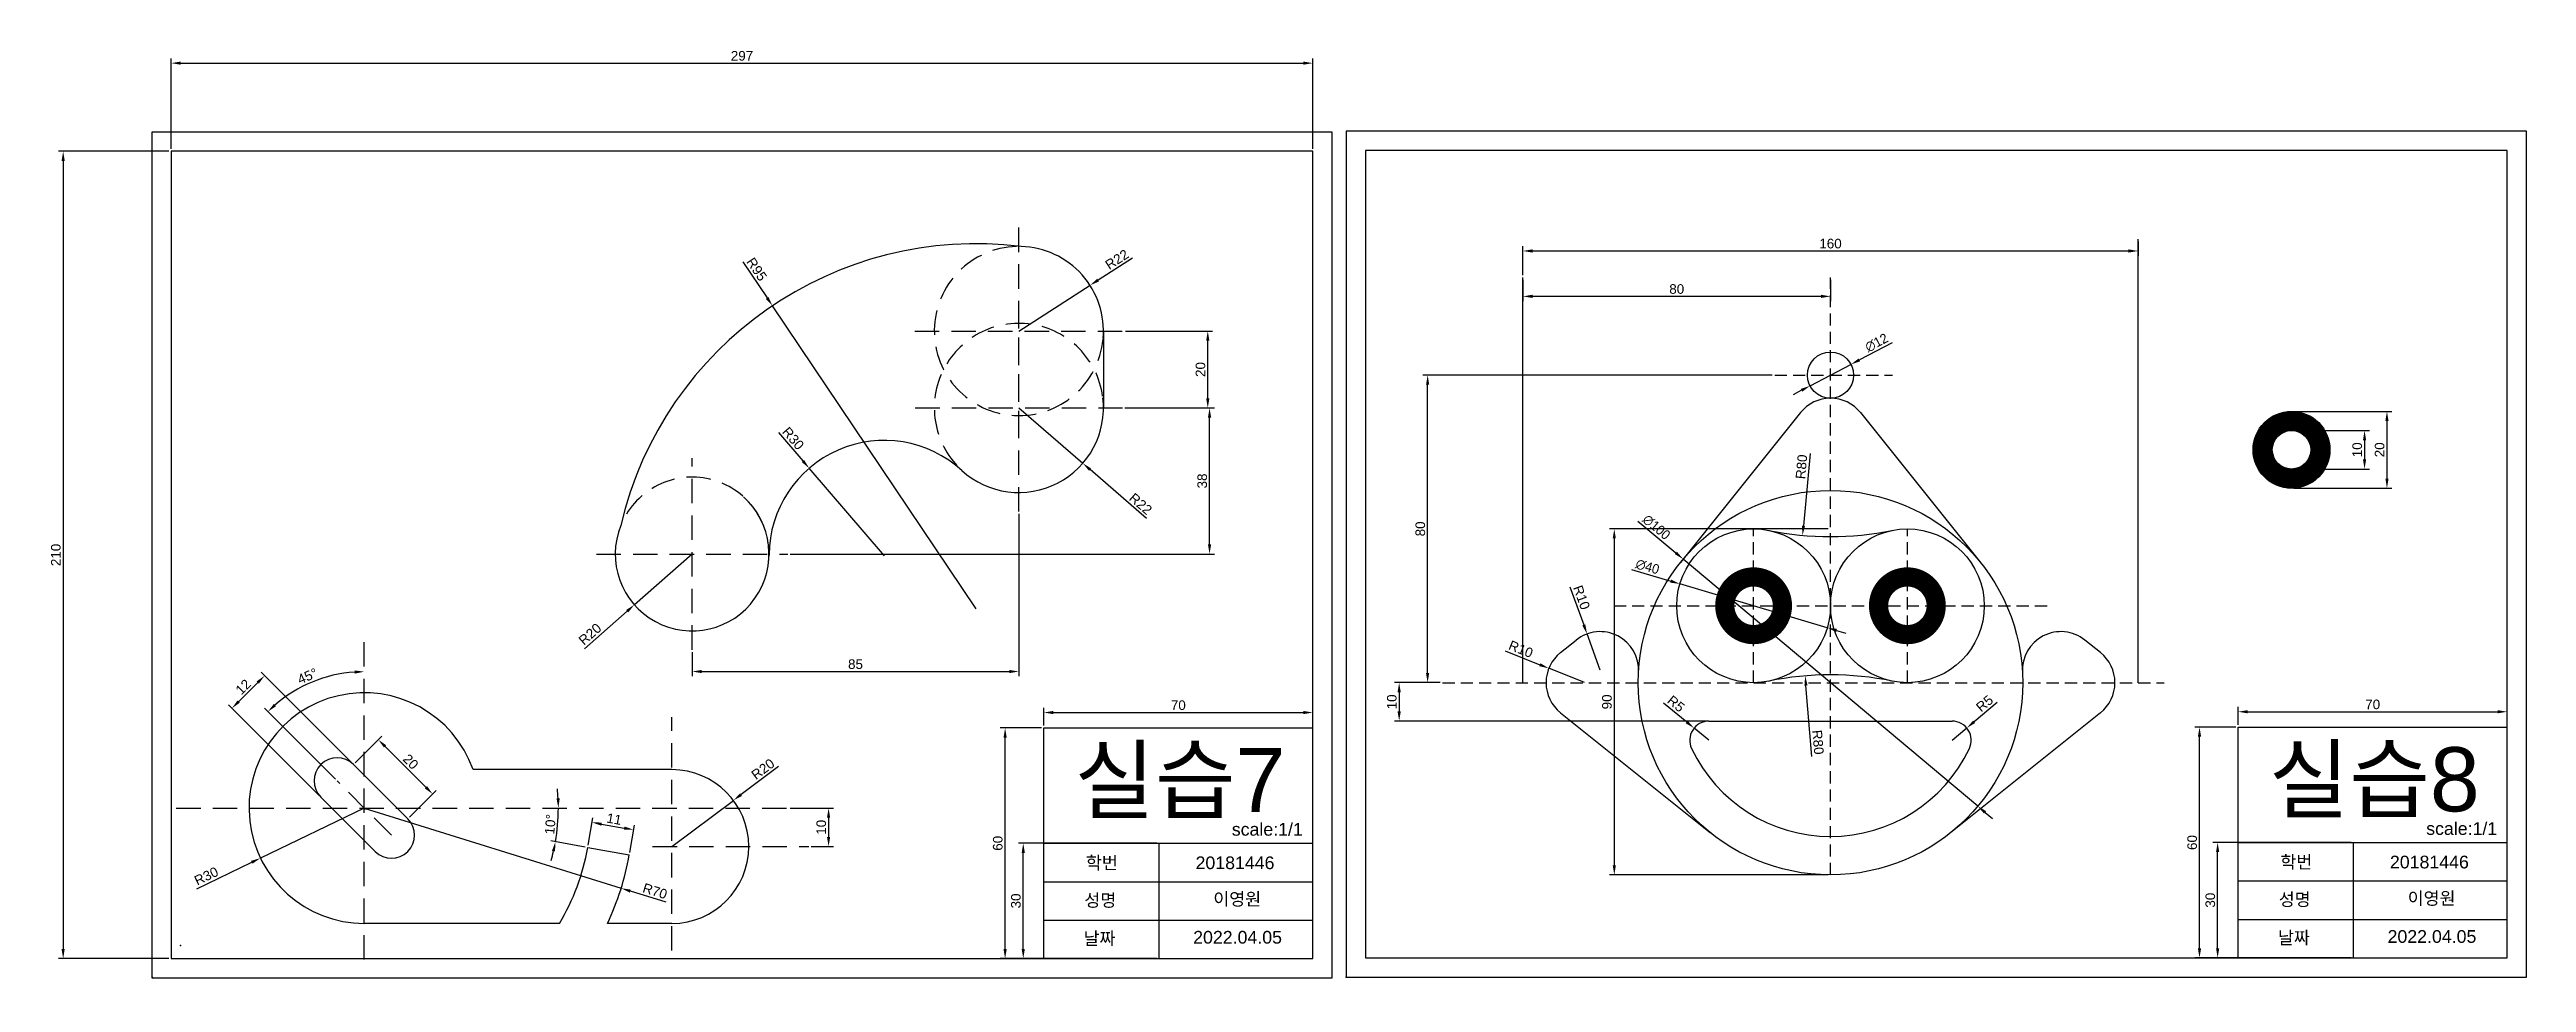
# Model space of a CAD drawing. Header units: millimetres. Extents: x -23 to 621, y 2 to 245.
import ezdxf

# ---------------------------------------------------------------- set-up
doc = ezdxf.new("R2010")
doc.units = ezdxf.units.MM
doc.linetypes.add('HIDDEN', pattern=[9.525, 6.35, -3.175])
doc.linetypes.add('HIDDEN2', pattern=[4.7625, 3.175, -1.5875])
doc.styles.get("Standard").update_dxf_attribs({"font": 'arial.ttf'})
doc.dimstyles.new('ISO-25', dxfattribs={"dimtxt": 2.5, "dimasz": 2.5, "dimexe": 1.25, "dimexo": 0.625, "dimtad": 1, "dimtxsty": 'Standard', "dimcen": 5, "dimadec": 0, "dimazin": 0, "dimtfac": 1, "dimtmove": 0, "dimatfit": 3, "dimfxl": 1, "dimarcsym": 0})

# ---------------------------------------------------------------- blocks, each defined once
blk = doc.blocks.new('*D1')
at = {"color": 0, "lineweight": -2, "transparency": 16777216}
for p, q in [((8.31, 219.31), (8.31, 242.86)), ((10.81, 241.61), (302.81, 241.61)), ((305.31, 219.31), (305.31, 242.86))]:
    blk.add_line(p, q, dxfattribs=at)
at = {"color": 0, "transparency": 16777216}
for points in [[(10.81, 242.03), (10.81, 241.2), (8.31, 241.61)], [(302.81, 242.03), (302.81, 241.2), (305.31, 241.61)]]:
    blk.add_solid(points, dxfattribs=at)
at = {"layer": 'Defpoints', "color": 0, "transparency": 16777216}
for p in [(305.31, 241.61), (8.31, 218.69), (305.31, 218.69)]:
    blk.add_point(p, dxfattribs=at)
at = {"color": 0, "transparency": 16777216, "insert": (156.81, 243.51), "char_height": 2.5, "attachment_point": 5}
blk.add_mtext('297', dxfattribs=at)
blk = doc.blocks.new('*D2')
at = {"color": 0, "lineweight": -2, "transparency": 16777216}
for p, q in [((7.68, 218.69), (-21.03, 218.69)), ((-19.78, 216.19), (-19.78, 11.19)), ((7.68, 8.69), (-21.03, 8.69))]:
    blk.add_line(p, q, dxfattribs=at)
at = {"color": 0, "transparency": 16777216}
for points in [[(-20.2, 216.19), (-19.37, 216.19), (-19.78, 218.69)], [(-20.2, 11.19), (-19.37, 11.19), (-19.78, 8.69)]]:
    blk.add_solid(points, dxfattribs=at)
at = {"layer": 'Defpoints', "color": 0, "transparency": 16777216}
for p in [(8.31, 218.69), (-19.78, 8.69), (8.31, 8.69)]:
    blk.add_point(p, dxfattribs=at)
at = {"color": 0, "transparency": 16777216, "insert": (-21.68, 113.69), "char_height": 2.5, "attachment_point": 5, "rotation": 90}
blk.add_mtext('210', dxfattribs=at)
blk = doc.blocks.new('*D3')
at = {"color": 0, "lineweight": -2, "transparency": 16777216}
for p, q in [((235.31, 69.31), (235.31, 73.95)), ((237.81, 72.7), (302.81, 72.7)), ((305.31, 69.31), (305.31, 73.95))]:
    blk.add_line(p, q, dxfattribs=at)
at = {"color": 0, "transparency": 16777216}
for points in [[(237.81, 73.12), (237.81, 72.28), (235.31, 72.7)], [(302.81, 73.12), (302.81, 72.28), (305.31, 72.7)]]:
    blk.add_solid(points, dxfattribs=at)
at = {"layer": 'Defpoints', "color": 0, "transparency": 16777216}
for p in [(305.31, 72.7), (235.31, 68.69), (305.31, 68.69)]:
    blk.add_point(p, dxfattribs=at)
at = {"color": 0, "transparency": 16777216, "insert": (270.31, 74.6), "char_height": 2.5, "attachment_point": 5}
blk.add_mtext('70', dxfattribs=at)
blk = doc.blocks.new('*D4')
at = {"color": 0, "lineweight": -2, "transparency": 16777216}
for p, q in [((234.68, 68.69), (224, 68.69)), ((225.25, 11.19), (225.25, 66.19)), ((234.68, 8.69), (224, 8.69))]:
    blk.add_line(p, q, dxfattribs=at)
at = {"color": 0, "transparency": 16777216}
for points in [[(224.84, 66.19), (225.67, 66.19), (225.25, 68.69)], [(224.84, 11.19), (225.67, 11.19), (225.25, 8.69)]]:
    blk.add_solid(points, dxfattribs=at)
at = {"layer": 'Defpoints', "color": 0, "transparency": 16777216}
for p in [(225.25, 68.69), (235.31, 68.69), (235.31, 8.69)]:
    blk.add_point(p, dxfattribs=at)
at = {"color": 0, "transparency": 16777216, "insert": (223.35, 38.69), "char_height": 2.5, "attachment_point": 5, "rotation": 90}
blk.add_mtext('60', dxfattribs=at)
blk = doc.blocks.new('*D5')
at = {"color": 0, "lineweight": -2, "transparency": 16777216}
for p, q in [((264.68, 38.69), (228.72, 38.69)), ((229.97, 11.19), (229.97, 36.19)), ((264.68, 8.69), (228.72, 8.69))]:
    blk.add_line(p, q, dxfattribs=at)
at = {"color": 0, "transparency": 16777216}
for points in [[(229.56, 36.19), (230.39, 36.19), (229.97, 38.69)], [(229.56, 11.19), (230.39, 11.19), (229.97, 8.69)]]:
    blk.add_solid(points, dxfattribs=at)
at = {"layer": 'Defpoints', "color": 0, "transparency": 16777216}
for p in [(229.97, 38.69), (265.31, 38.69), (265.31, 8.69)]:
    blk.add_point(p, dxfattribs=at)
at = {"color": 0, "transparency": 16777216, "insert": (228.07, 23.69), "char_height": 2.5, "attachment_point": 5, "rotation": 90}
blk.add_mtext('30', dxfattribs=at)
blk = doc.blocks.new('*D17')
at = {"color": 0, "lineweight": -2, "transparency": 16777216}
for p, q in [((58.56, 47.85), (31.53, 34.83)), ((15.02, 26.88), (29.28, 33.75))]:
    blk.add_line(p, q, dxfattribs=at)
at = {"color": 0, "transparency": 16777216}
blk.add_solid([(29.1, 34.12), (29.46, 33.37), (31.53, 34.83)], dxfattribs=at)
at = {"layer": 'Defpoints', "color": 0, "transparency": 16777216}
for p in [(58.56, 47.85), (31.53, 34.83)]:
    blk.add_point(p, dxfattribs=at)
at = {"color": 0, "transparency": 16777216, "insert": (17.45, 30.16), "char_height": 2.5, "attachment_point": 5, "rotation": 25.71174}
blk.add_mtext('R30', dxfattribs=at)
blk = doc.blocks.new('*D18')
at = {"color": 0, "lineweight": -2, "transparency": 16777216}
for p, q in [((56.18, 59.6), (63.09, 66.52)), ((74.58, 53.26), (63.98, 63.87)), ((70.32, 45.46), (77.23, 52.38))]:
    blk.add_line(p, q, dxfattribs=at)
at = {"color": 0, "transparency": 16777216}
for points in [[(64.27, 64.16), (63.68, 63.57), (62.21, 65.64)], [(74.88, 53.56), (74.29, 52.97), (76.35, 51.49)]]:
    blk.add_solid(points, dxfattribs=at)
at = {"layer": 'Defpoints', "color": 0, "transparency": 16777216}
for p in [(62.21, 65.64), (55.74, 59.16), (69.88, 45.02)]:
    blk.add_point(p, dxfattribs=at)
at = {"color": 0, "transparency": 16777216, "insert": (70.62, 59.91), "char_height": 2.5, "attachment_point": 5, "rotation": 315}
blk.add_mtext('20', dxfattribs=at)
blk = doc.blocks.new('*D19')
at = {"color": 0, "lineweight": -2, "transparency": 16777216}
for p, q in [((25.9, 75.57), (30.85, 80.52)), ((55.29, 59.6), (31.73, 83.17)), ((46.81, 51.12), (23.25, 74.68))]:
    blk.add_line(p, q, dxfattribs=at)
at = {"color": 0, "transparency": 16777216}
for points in [[(30.55, 80.81), (31.14, 80.22), (32.61, 82.28)], [(25.6, 75.86), (26.19, 75.27), (24.13, 73.8)]]:
    blk.add_solid(points, dxfattribs=at)
at = {"layer": 'Defpoints', "color": 0, "transparency": 16777216}
for p in [(32.61, 82.28), (55.74, 59.16), (47.25, 50.68)]:
    blk.add_point(p, dxfattribs=at)
at = {"color": 0, "transparency": 16777216, "insert": (27.04, 79.37), "char_height": 2.5, "attachment_point": 5, "rotation": 45}
blk.add_mtext('12', dxfattribs=at)
blk = doc.blocks.new('*D20')
at = {"color": 0, "lineweight": -2, "transparency": 16777216}
for p, q in [((116.78, 38.22), (118.03, 45.34)), ((120.28, 43.68), (126.19, 42.64)), ((127.61, 36.31), (128.87, 43.43))]:
    blk.add_line(p, q, dxfattribs=at)
at = {"color": 0, "transparency": 16777216}
for points in [[(120.35, 44.09), (120.21, 43.27), (117.82, 44.11)], [(126.26, 43.05), (126.11, 42.23), (128.65, 42.2)]]:
    blk.add_solid(points, dxfattribs=at)
at = {"layer": 'Defpoints', "color": 0, "transparency": 16777216}
for p in [(128.65, 42.2), (116.67, 37.6), (127.5, 35.69)]:
    blk.add_point(p, dxfattribs=at)
at = {"color": 0, "transparency": 16777216, "insert": (123.56, 45.01), "char_height": 2.5, "attachment_point": 5, "rotation": 350}
blk.add_mtext('11', dxfattribs=at)
blk = doc.blocks.new('*D21')
at = {"color": 0, "lineweight": -2, "transparency": 16777216}
for p, q in [((58.56, 47.85), (125.38, 26.99)), ((137.04, 23.35), (127.77, 26.25))]:
    blk.add_line(p, q, dxfattribs=at)
at = {"color": 0, "transparency": 16777216}
blk.add_solid([(127.9, 26.64), (127.65, 25.85), (125.38, 26.99)], dxfattribs=at)
at = {"layer": 'Defpoints', "color": 0, "transparency": 16777216}
for p in [(58.56, 47.85), (125.38, 26.99)]:
    blk.add_point(p, dxfattribs=at)
at = {"color": 0, "transparency": 16777216, "insert": (134.17, 26.24), "char_height": 2.5, "attachment_point": 5, "rotation": 342.66444}
blk.add_mtext('R70', dxfattribs=at)
blk = doc.blocks.new('*D22')
at = {"color": 0, "lineweight": -2, "transparency": 16777216}
for p, q in [((169.36, 47.85), (180.58, 47.85)), ((179.33, 45.35), (179.33, 40.35)), ((174.81, 37.85), (180.58, 37.85))]:
    blk.add_line(p, q, dxfattribs=at)
at = {"color": 0, "transparency": 16777216}
for points in [[(178.92, 45.35), (179.75, 45.35), (179.33, 47.85)], [(178.92, 40.35), (179.75, 40.35), (179.33, 37.85)]]:
    blk.add_solid(points, dxfattribs=at)
at = {"layer": 'Defpoints', "color": 0, "transparency": 16777216}
for p in [(168.74, 47.85), (174.18, 37.85), (179.33, 37.85)]:
    blk.add_point(p, dxfattribs=at)
at = {"color": 0, "transparency": 16777216, "insert": (177.43, 42.85), "char_height": 2.5, "attachment_point": 5, "rotation": 90}
blk.add_mtext('10', dxfattribs=at)
blk = doc.blocks.new('*D23')
at = {"color": 0, "lineweight": -2, "transparency": 16777216}
for p, q in [((166.29, 58.62), (156.57, 51.34)), ((138.56, 37.85), (154.57, 49.84))]:
    blk.add_line(p, q, dxfattribs=at)
at = {"color": 0, "transparency": 16777216}
blk.add_solid([(156.32, 51.67), (156.82, 51.01), (154.57, 49.84)], dxfattribs=at)
at = {"layer": 'Defpoints', "color": 0, "transparency": 16777216}
for p in [(154.57, 49.84), (138.56, 37.85)]:
    blk.add_point(p, dxfattribs=at)
at = {"color": 0, "transparency": 16777216, "insert": (162.26, 57.98), "char_height": 2.5, "attachment_point": 5, "rotation": 36.84571}
blk.add_mtext('R20', dxfattribs=at)
blk = doc.blocks.new('*D24')
at = {"color": 0, "lineweight": -2, "transparency": 16777216}
blk.add_line((116.05, 37.71), (107.04, 39.3), dxfattribs=at)
for start, end in [(2.83825, 5.6765), (350, 0), (344.3235, 347.16175)]:
    blk.add_arc((58.57, 47.85), 50.47, start, end, dxfattribs=at)
at = {"color": 0, "transparency": 16777216}
for points in [[(109.39, 50.36), (108.56, 50.34), (109.04, 47.85)], [(107.37, 36.72), (108.18, 36.55), (108.27, 39.08)]]:
    blk.add_solid(points, dxfattribs=at)
at = {"layer": 'Defpoints', "color": 0, "transparency": 16777216}
for p in [(9.65, 47.85), (168.74, 47.85), (108.7, 41.99), (116.67, 37.6), (127.5, 35.69)]:
    blk.add_point(p, dxfattribs=at)
at = {"color": 0, "transparency": 16777216, "insert": (106.95, 43.62), "char_height": 2.5, "attachment_point": 5, "rotation": 85}
blk.add_mtext('10°', dxfattribs=at)
blk = doc.blocks.new('*D26')
at = {"color": 0, "lineweight": -2, "transparency": 16777216}
blk.add_line((51.05, 55.36), (32.59, 73.82), dxfattribs=at)
blk.add_arc((58.56, 47.85), 35.48, 94.03844, 130.96156, dxfattribs=at)
at = {"color": 0, "transparency": 16777216}
for points in [[(56.05, 83.65), (56.08, 82.82), (58.56, 83.32)], [(35.59, 74.33), (35.02, 74.94), (33.48, 72.93)]]:
    blk.add_solid(points, dxfattribs=at)
at = {"layer": 'Defpoints', "color": 0, "transparency": 16777216}
for p in [(58.56, 91.67), (49.38, 82.12), (51.49, 54.92), (65.64, 40.78), (58.56, 8.47)]:
    blk.add_point(p, dxfattribs=at)
at = {"color": 0, "transparency": 16777216, "insert": (43.78, 82.17), "char_height": 2.5, "attachment_point": 5, "rotation": 23.30427}
blk.add_mtext('45°', dxfattribs=at)
blk = doc.blocks.new('*D28')
at = {"color": 0, "lineweight": -2, "transparency": 16777216}
for p, q in [((166.33, 145.5), (172.66, 138.13)), ((193.84, 113.48), (174.29, 136.23))]:
    blk.add_line(p, q, dxfattribs=at)
at = {"color": 0, "transparency": 16777216}
blk.add_solid([(172.98, 138.4), (172.34, 137.86), (174.29, 136.23)], dxfattribs=at)
at = {"layer": 'Defpoints', "color": 0, "transparency": 16777216}
for p in [(174.29, 136.23), (193.84, 113.48)]:
    blk.add_point(p, dxfattribs=at)
at = {"color": 0, "transparency": 16777216, "insert": (170.12, 144), "char_height": 2.5, "attachment_point": 5, "rotation": 310.66109}
blk.add_mtext('R30', dxfattribs=at)
blk = doc.blocks.new('*D29')
at = {"color": 0, "lineweight": -2, "transparency": 16777216}
for p, q in [((143.84, 113.93), (128.82, 100.72)), ((115.82, 89.28), (126.94, 99.07))]:
    blk.add_line(p, q, dxfattribs=at)
at = {"color": 0, "transparency": 16777216}
blk.add_solid([(126.67, 99.38), (127.22, 98.76), (128.82, 100.72)], dxfattribs=at)
at = {"layer": 'Defpoints', "color": 0, "transparency": 16777216}
for p in [(143.84, 113.93), (128.82, 100.72)]:
    blk.add_point(p, dxfattribs=at)
at = {"color": 0, "transparency": 16777216, "insert": (117.27, 93.09), "char_height": 2.5, "attachment_point": 5, "rotation": 41.33491}
blk.add_mtext('R20', dxfattribs=at)
blk = doc.blocks.new('*D30')
at = {"color": 0, "lineweight": -2, "transparency": 16777216}
for p, q in [((228.84, 151.93), (245.47, 137.53)), ((262.01, 123.21), (247.36, 135.89))]:
    blk.add_line(p, q, dxfattribs=at)
at = {"color": 0, "transparency": 16777216}
blk.add_solid([(247.63, 136.21), (247.09, 135.58), (245.47, 137.53)], dxfattribs=at)
at = {"layer": 'Defpoints', "color": 0, "transparency": 16777216}
for p in [(228.84, 151.93), (245.47, 137.53)]:
    blk.add_point(p, dxfattribs=at)
at = {"color": 0, "transparency": 16777216, "insert": (260.52, 126.99), "char_height": 2.5, "attachment_point": 5, "rotation": 319.11103}
blk.add_mtext('R22', dxfattribs=at)
blk = doc.blocks.new('*D31')
at = {"color": 0, "lineweight": -2, "transparency": 16777216}
for p, q in [((258.39, 190.92), (249.45, 185.18)), ((228.84, 171.93), (247.35, 183.83))]:
    blk.add_line(p, q, dxfattribs=at)
at = {"color": 0, "transparency": 16777216}
blk.add_solid([(249.22, 185.53), (249.67, 184.83), (247.35, 183.83)], dxfattribs=at)
at = {"layer": 'Defpoints', "color": 0, "transparency": 16777216}
for p in [(247.35, 183.83), (228.84, 171.93)]:
    blk.add_point(p, dxfattribs=at)
at = {"color": 0, "transparency": 16777216, "insert": (254.35, 190.56), "char_height": 2.5, "attachment_point": 5, "rotation": 32.72532}
blk.add_mtext('R22', dxfattribs=at)
blk = doc.blocks.new('*D32')
at = {"color": 0, "lineweight": -2, "transparency": 16777216}
for p, q in [((256.55, 171.93), (279.23, 171.93)), ((277.98, 154.43), (277.98, 169.43)), ((256.41, 151.93), (279.23, 151.93))]:
    blk.add_line(p, q, dxfattribs=at)
at = {"color": 0, "transparency": 16777216}
for points in [[(277.56, 169.43), (278.4, 169.43), (277.98, 171.93)], [(277.56, 154.43), (278.4, 154.43), (277.98, 151.93)]]:
    blk.add_solid(points, dxfattribs=at)
at = {"layer": 'Defpoints', "color": 0, "transparency": 16777216}
for p in [(255.92, 171.93), (277.98, 171.93), (255.78, 151.93)]:
    blk.add_point(p, dxfattribs=at)
at = {"color": 0, "transparency": 16777216, "insert": (276.08, 161.93), "char_height": 2.5, "attachment_point": 5, "rotation": 90}
blk.add_mtext('20', dxfattribs=at)
blk = doc.blocks.new('*D33')
at = {"color": 0, "lineweight": -2, "transparency": 16777216}
for p, q in [((228.84, 124.36), (228.84, 82.12)), ((143.84, 88.41), (143.84, 82.12)), ((146.34, 83.37), (226.34, 83.37))]:
    blk.add_line(p, q, dxfattribs=at)
at = {"color": 0, "transparency": 16777216}
for points in [[(146.34, 83.78), (146.34, 82.95), (143.84, 83.37)], [(226.34, 83.78), (226.34, 82.95), (228.84, 83.37)]]:
    blk.add_solid(points, dxfattribs=at)
at = {"layer": 'Defpoints', "color": 0, "transparency": 16777216}
for p in [(228.84, 124.99), (143.84, 89.04), (228.84, 83.37)]:
    blk.add_point(p, dxfattribs=at)
at = {"color": 0, "transparency": 16777216, "insert": (186.34, 85.27), "char_height": 2.5, "attachment_point": 5}
blk.add_mtext('85', dxfattribs=at)
blk = doc.blocks.new('*D34')
at = {"color": 0, "lineweight": -2, "transparency": 16777216}
for p, q in [((256.41, 151.93), (279.69, 151.93)), ((278.44, 116.43), (278.44, 149.43)), ((169.36, 113.93), (279.69, 113.93))]:
    blk.add_line(p, q, dxfattribs=at)
at = {"color": 0, "transparency": 16777216}
for points in [[(278.02, 149.43), (278.86, 149.43), (278.44, 151.93)], [(278.02, 116.43), (278.86, 116.43), (278.44, 113.93)]]:
    blk.add_solid(points, dxfattribs=at)
at = {"layer": 'Defpoints', "color": 0, "transparency": 16777216}
for p in [(255.78, 151.93), (278.44, 151.93), (168.73, 113.93)]:
    blk.add_point(p, dxfattribs=at)
at = {"color": 0, "transparency": 16777216, "insert": (276.54, 132.93), "char_height": 2.5, "attachment_point": 5, "rotation": 90}
blk.add_mtext('38', dxfattribs=at)
blk = doc.blocks.new('*D35')
at = {"color": 0, "lineweight": -2, "transparency": 16777216}
for p, q in [((157.04, 189.93), (163.35, 180.55)), ((217.76, 99.65), (164.74, 178.48))]:
    blk.add_line(p, q, dxfattribs=at)
at = {"color": 0, "transparency": 16777216}
blk.add_solid([(163.7, 180.79), (163, 180.32), (164.74, 178.48)], dxfattribs=at)
at = {"layer": 'Defpoints', "color": 0, "transparency": 16777216}
for p in [(164.74, 178.48), (217.76, 99.65)]:
    blk.add_point(p, dxfattribs=at)
at = {"color": 0, "transparency": 16777216, "insert": (160.64, 187.99), "char_height": 2.5, "attachment_point": 5, "rotation": 303.9196}
blk.add_mtext('R95', dxfattribs=at)
blk = doc.blocks.new('*D78')
at = {"color": 0, "lineweight": -2, "transparency": 16777216}
for p, q in [((546.01, 69.52), (546.01, 74.15)), ((548.51, 72.9), (613.51, 72.9)), ((616.01, 69.52), (616.01, 74.15))]:
    blk.add_line(p, q, dxfattribs=at)
at = {"color": 0, "transparency": 16777216}
for points in [[(548.51, 73.32), (548.51, 72.49), (546.01, 72.9)], [(613.51, 73.32), (613.51, 72.49), (616.01, 72.9)]]:
    blk.add_solid(points, dxfattribs=at)
at = {"layer": 'Defpoints', "color": 0, "transparency": 16777216}
for p in [(616.01, 72.9), (546.01, 68.89), (616.01, 68.89)]:
    blk.add_point(p, dxfattribs=at)
at = {"color": 0, "transparency": 16777216, "insert": (581.01, 74.8), "char_height": 2.5, "attachment_point": 5}
blk.add_mtext('70', dxfattribs=at)
blk = doc.blocks.new('*D79')
at = {"color": 0, "lineweight": -2, "transparency": 16777216}
for p, q in [((545.39, 68.89), (534.71, 68.89)), ((535.96, 11.39), (535.96, 66.39)), ((545.39, 8.89), (534.71, 8.89))]:
    blk.add_line(p, q, dxfattribs=at)
at = {"color": 0, "transparency": 16777216}
for points in [[(535.54, 66.39), (536.38, 66.39), (535.96, 68.89)], [(535.54, 11.39), (536.38, 11.39), (535.96, 8.89)]]:
    blk.add_solid(points, dxfattribs=at)
at = {"layer": 'Defpoints', "color": 0, "transparency": 16777216}
for p in [(535.96, 68.89), (546.01, 68.89), (546.01, 8.89)]:
    blk.add_point(p, dxfattribs=at)
at = {"color": 0, "transparency": 16777216, "insert": (534.06, 38.89), "char_height": 2.5, "attachment_point": 5, "rotation": 90}
blk.add_mtext('60', dxfattribs=at)
blk = doc.blocks.new('*D80')
at = {"color": 0, "lineweight": -2, "transparency": 16777216}
for p, q in [((575.39, 38.89), (539.43, 38.89)), ((540.68, 11.39), (540.68, 36.39)), ((575.39, 8.89), (539.43, 8.89))]:
    blk.add_line(p, q, dxfattribs=at)
at = {"color": 0, "transparency": 16777216}
for points in [[(540.26, 36.39), (541.09, 36.39), (540.68, 38.89)], [(540.26, 11.39), (541.09, 11.39), (540.68, 8.89)]]:
    blk.add_solid(points, dxfattribs=at)
at = {"layer": 'Defpoints', "color": 0, "transparency": 16777216}
for p in [(540.68, 38.89), (576.01, 38.89), (576.01, 8.89)]:
    blk.add_point(p, dxfattribs=at)
at = {"color": 0, "transparency": 16777216, "insert": (538.78, 23.89), "char_height": 2.5, "attachment_point": 5, "rotation": 90}
blk.add_mtext('30', dxfattribs=at)
blk = doc.blocks.new('*D62')
at = {"color": 0, "lineweight": -2, "transparency": 16777216}
for p, q in [((389.85, 122.51), (399.75, 114.21)), ((478.27, 48.33), (401.66, 112.6)), ((480.19, 46.73), (482.1, 45.12))]:
    blk.add_line(p, q, dxfattribs=at)
at = {"color": 0, "transparency": 16777216}
for points in [[(400.01, 114.53), (399.48, 113.89), (401.66, 112.6)], [(480.46, 47.05), (479.92, 46.41), (478.27, 48.33)]]:
    blk.add_solid(points, dxfattribs=at)
at = {"layer": 'Defpoints', "color": 0, "transparency": 16777216}
for p in [(401.66, 112.6), (478.27, 48.33)]:
    blk.add_point(p, dxfattribs=at)
at = {"color": 0, "transparency": 16777216, "insert": (394.68, 120.9), "char_height": 2.5, "attachment_point": 5, "rotation": 320.00723}
blk.add_mtext('{\\fPMingLiU|b0|i0|c136|p0;∅100}', dxfattribs=at)
blk = doc.blocks.new('*D63')
at = {"color": 0, "lineweight": -2, "transparency": 16777216}
for p, q in [((388.2, 109.9), (398.4, 106.87)), ((439.14, 94.77), (400.8, 106.16)), ((441.54, 94.06), (443.93, 93.35))]:
    blk.add_line(p, q, dxfattribs=at)
at = {"color": 0, "transparency": 16777216}
for points in [[(398.52, 107.27), (398.28, 106.48), (400.8, 106.16)], [(441.65, 94.46), (441.42, 93.66), (439.14, 94.77)]]:
    blk.add_solid(points, dxfattribs=at)
at = {"layer": 'Defpoints', "color": 0, "transparency": 16777216}
for p in [(400.8, 106.16), (439.14, 94.77)]:
    blk.add_point(p, dxfattribs=at)
at = {"color": 0, "transparency": 16777216, "insert": (392.36, 110.62), "char_height": 2.5, "attachment_point": 5, "rotation": 343.45602}
blk.add_mtext('{\\fPMingLiU|b0|i0|c136|p0;∅40}', dxfattribs=at)
blk = doc.blocks.new('*D64')
at = {"color": 0, "lineweight": -2, "transparency": 16777216}
for p, q in [((455.98, 168.88), (447.49, 164.42)), ((434.66, 157.68), (445.28, 163.26)), ((432.44, 156.51), (430.23, 155.35))]:
    blk.add_line(p, q, dxfattribs=at)
at = {"color": 0, "transparency": 16777216}
for points in [[(447.3, 164.79), (447.69, 164.05), (445.28, 163.26)], [(432.25, 156.88), (432.64, 156.15), (434.66, 157.68)]]:
    blk.add_solid(points, dxfattribs=at)
at = {"layer": 'Defpoints', "color": 0, "transparency": 16777216}
for p in [(445.28, 163.26), (434.66, 157.68)]:
    blk.add_point(p, dxfattribs=at)
at = {"color": 0, "transparency": 16777216, "insert": (451.97, 168.89), "char_height": 2.5, "attachment_point": 5, "rotation": 27.71554}
blk.add_mtext('{\\fPMingLiU|b0|i0|c136|p0;∅12}', dxfattribs=at)
blk = doc.blocks.new('*D65')
at = {"color": 0, "lineweight": -2, "transparency": 16777216}
for p, q in [((439.34, 120.47), (382.47, 120.47)), ((383.72, 117.97), (383.72, 32.97)), ((439.34, 30.47), (382.47, 30.47))]:
    blk.add_line(p, q, dxfattribs=at)
at = {"color": 0, "transparency": 16777216}
for points in [[(383.31, 117.97), (384.14, 117.97), (383.72, 120.47)], [(383.31, 32.97), (384.14, 32.97), (383.72, 30.47)]]:
    blk.add_solid(points, dxfattribs=at)
at = {"layer": 'Defpoints', "color": 0, "transparency": 16777216}
for p in [(439.97, 120.47), (383.72, 30.47), (439.97, 30.47)]:
    blk.add_point(p, dxfattribs=at)
at = {"color": 0, "transparency": 16777216, "insert": (381.82, 75.47), "char_height": 2.5, "attachment_point": 5, "rotation": 90}
blk.add_mtext('90', dxfattribs=at)
blk = doc.blocks.new('*D66')
at = {"color": 0, "lineweight": -2, "transparency": 16777216}
for p, q in [((396.53, 75.19), (402.56, 70.24)), ((408.34, 65.47), (404.48, 68.65))]:
    blk.add_line(p, q, dxfattribs=at)
at = {"color": 0, "transparency": 16777216}
blk.add_solid([(402.82, 70.56), (402.29, 69.91), (404.48, 68.65)], dxfattribs=at)
at = {"layer": 'Defpoints', "color": 0, "transparency": 16777216}
for p in [(404.48, 68.65), (408.34, 65.47)]:
    blk.add_point(p, dxfattribs=at)
at = {"color": 0, "transparency": 16777216, "insert": (399.78, 74.97), "char_height": 2.5, "attachment_point": 5, "rotation": 320.53015}
blk.add_mtext('R5', dxfattribs=at)
blk = doc.blocks.new('*D67')
at = {"color": 0, "lineweight": -2, "transparency": 16777216}
for p, q in [((483.31, 75.3), (477.34, 70.29)), ((471.59, 65.47), (475.42, 68.68))]:
    blk.add_line(p, q, dxfattribs=at)
at = {"color": 0, "transparency": 16777216}
blk.add_solid([(477.07, 70.61), (477.6, 69.97), (475.42, 68.68)], dxfattribs=at)
at = {"layer": 'Defpoints', "color": 0, "transparency": 16777216}
for p in [(471.59, 65.47), (475.42, 68.68)]:
    blk.add_point(p, dxfattribs=at)
at = {"color": 0, "transparency": 16777216, "insert": (480.06, 75.05), "char_height": 2.5, "attachment_point": 5, "rotation": 39.99309}
blk.add_mtext('R5', dxfattribs=at)
blk = doc.blocks.new('*D68')
at = {"color": 0, "lineweight": -2, "transparency": 16777216}
blk.add_line((435.12, 61.23), (433.59, 79.73), dxfattribs=at)
at = {"color": 0, "transparency": 16777216}
blk.add_solid([(434.01, 79.76), (433.18, 79.69), (433.39, 82.22)], dxfattribs=at)
at = {"layer": 'Defpoints', "color": 0, "transparency": 16777216}
for p in [(433.39, 82.22), (439.97, 2.49)]:
    blk.add_point(p, dxfattribs=at)
at = {"color": 0, "transparency": 16777216, "insert": (436.72, 64.98), "char_height": 2.5, "attachment_point": 5, "rotation": 274.71833}
blk.add_mtext('R80', dxfattribs=at)
blk = doc.blocks.new('*D69')
at = {"color": 0, "lineweight": -2, "transparency": 16777216}
blk.add_line((434.64, 140.04), (432.93, 121.27), dxfattribs=at)
at = {"color": 0, "transparency": 16777216}
blk.add_solid([(432.51, 121.31), (433.34, 121.23), (432.7, 118.78)], dxfattribs=at)
at = {"layer": 'Defpoints', "color": 0, "transparency": 16777216}
for p in [(439.97, 198.45), (432.7, 118.78)]:
    blk.add_point(p, dxfattribs=at)
at = {"color": 0, "transparency": 16777216, "insert": (432.42, 136.62), "char_height": 2.5, "attachment_point": 5, "rotation": 84.78855}
blk.add_mtext('R80', dxfattribs=at)
blk = doc.blocks.new('*D70')
at = {"color": 0, "lineweight": -2, "transparency": 16777216}
for p, q in [((355.36, 88.76), (364.37, 85.14)), ((375.97, 80.47), (366.69, 84.2))]:
    blk.add_line(p, q, dxfattribs=at)
at = {"color": 0, "transparency": 16777216}
blk.add_solid([(364.53, 85.52), (364.22, 84.75), (366.69, 84.2)], dxfattribs=at)
at = {"layer": 'Defpoints', "color": 0, "transparency": 16777216}
for p in [(366.69, 84.2), (375.97, 80.47)]:
    blk.add_point(p, dxfattribs=at)
at = {"color": 0, "transparency": 16777216, "insert": (359.42, 89.18), "char_height": 2.5, "attachment_point": 5, "rotation": 338.07058}
blk.add_mtext('R10', dxfattribs=at)
blk = doc.blocks.new('*D71')
at = {"color": 0, "lineweight": -2, "transparency": 16777216}
for p, q in [((372.19, 105.37), (375.79, 95.49)), ((380.06, 83.74), (376.64, 93.14))]:
    blk.add_line(p, q, dxfattribs=at)
at = {"color": 0, "transparency": 16777216}
blk.add_solid([(376.18, 95.63), (375.39, 95.35), (376.64, 93.14)], dxfattribs=at)
at = {"layer": 'Defpoints', "color": 0, "transparency": 16777216}
for p in [(376.64, 93.14), (380.06, 83.74)]:
    blk.add_point(p, dxfattribs=at)
at = {"color": 0, "transparency": 16777216, "insert": (375.21, 102.63), "char_height": 2.5, "attachment_point": 5, "rotation": 289.98226}
blk.add_mtext('R10', dxfattribs=at)
blk = doc.blocks.new('*D72')
at = {"color": 0, "lineweight": -2, "transparency": 16777216}
for p, q in [((338.4, 80.47), (326.51, 80.47)), ((327.76, 77.97), (327.76, 72.97)), ((407.72, 70.47), (326.51, 70.47))]:
    blk.add_line(p, q, dxfattribs=at)
at = {"color": 0, "transparency": 16777216}
for points in [[(327.35, 77.97), (328.18, 77.97), (327.76, 80.47)], [(327.35, 72.97), (328.18, 72.97), (327.76, 70.47)]]:
    blk.add_solid(points, dxfattribs=at)
at = {"layer": 'Defpoints', "color": 0, "transparency": 16777216}
for p in [(339.03, 80.47), (327.76, 70.47), (408.34, 70.47)]:
    blk.add_point(p, dxfattribs=at)
at = {"color": 0, "transparency": 16777216, "insert": (325.86, 75.47), "char_height": 2.5, "attachment_point": 5, "rotation": 90}
blk.add_mtext('10', dxfattribs=at)
blk = doc.blocks.new('*D73')
at = {"color": 0, "lineweight": -2, "transparency": 16777216}
for p, q in [((424.83, 160.47), (333.92, 160.47)), ((335.17, 82.97), (335.17, 157.97)), ((338.4, 80.47), (333.92, 80.47))]:
    blk.add_line(p, q, dxfattribs=at)
at = {"color": 0, "transparency": 16777216}
for points in [[(334.75, 157.97), (335.58, 157.97), (335.17, 160.47)], [(334.75, 82.97), (335.58, 82.97), (335.17, 80.47)]]:
    blk.add_solid(points, dxfattribs=at)
at = {"layer": 'Defpoints', "color": 0, "transparency": 16777216}
for p in [(335.17, 160.47), (425.45, 160.47), (339.03, 80.47)]:
    blk.add_point(p, dxfattribs=at)
at = {"color": 0, "transparency": 16777216, "insert": (333.27, 120.47), "char_height": 2.5, "attachment_point": 5, "rotation": 90}
blk.add_mtext('80', dxfattribs=at)
blk = doc.blocks.new('*D74')
at = {"color": 0, "lineweight": -2, "transparency": 16777216}
for p, q in [((359.97, 185.23), (359.97, 179.7)), ((437.47, 180.95), (362.47, 180.95)), ((439.97, 185.23), (439.97, 179.7))]:
    blk.add_line(p, q, dxfattribs=at)
at = {"color": 0, "transparency": 16777216}
for points in [[(362.47, 181.37), (362.47, 180.53), (359.97, 180.95)], [(437.47, 181.37), (437.47, 180.53), (439.97, 180.95)]]:
    blk.add_solid(points, dxfattribs=at)
at = {"layer": 'Defpoints', "color": 0, "transparency": 16777216}
for p in [(359.97, 185.86), (359.97, 180.95), (439.97, 185.86)]:
    blk.add_point(p, dxfattribs=at)
at = {"color": 0, "transparency": 16777216, "insert": (399.97, 182.85), "char_height": 2.5, "attachment_point": 5}
blk.add_mtext('80', dxfattribs=at)
blk = doc.blocks.new('*D75')
at = {"color": 0, "lineweight": -2, "transparency": 16777216}
for p, q in [((359.97, 186.48), (359.97, 194.01)), ((519.97, 195.23), (519.97, 191.51)), ((362.47, 192.76), (517.47, 192.76))]:
    blk.add_line(p, q, dxfattribs=at)
at = {"color": 0, "transparency": 16777216}
for points in [[(362.47, 193.18), (362.47, 192.34), (359.97, 192.76)], [(517.47, 193.18), (517.47, 192.34), (519.97, 192.76)]]:
    blk.add_solid(points, dxfattribs=at)
at = {"layer": 'Defpoints', "color": 0, "transparency": 16777216}
for p in [(519.97, 195.86), (519.97, 192.76), (359.97, 185.86)]:
    blk.add_point(p, dxfattribs=at)
at = {"color": 0, "transparency": 16777216, "insert": (439.97, 194.66), "char_height": 2.5, "attachment_point": 5}
blk.add_mtext('160', dxfattribs=at)
blk = doc.blocks.new('*D60')
at = {"color": 0, "lineweight": -2, "transparency": 16777216}
for p, q in [((560.52, 146.04), (580.14, 146.04)), ((578.89, 143.54), (578.89, 138.54)), ((560.52, 136.04), (580.14, 136.04))]:
    blk.add_line(p, q, dxfattribs=at)
at = {"color": 0, "transparency": 16777216}
for points in [[(578.48, 143.54), (579.31, 143.54), (578.89, 146.04)], [(578.48, 138.54), (579.31, 138.54), (578.89, 136.04)]]:
    blk.add_solid(points, dxfattribs=at)
at = {"layer": 'Defpoints', "color": 0, "transparency": 16777216}
for p in [(559.9, 146.04), (559.9, 136.04), (578.89, 136.04)]:
    blk.add_point(p, dxfattribs=at)
at = {"color": 0, "transparency": 16777216, "insert": (576.99, 141.04), "char_height": 2.5, "attachment_point": 5, "rotation": 90}
blk.add_mtext('10', dxfattribs=at)
blk = doc.blocks.new('*D61')
at = {"color": 0, "lineweight": -2, "transparency": 16777216}
for p, q in [((560.52, 151.04), (585.97, 151.04)), ((584.72, 148.54), (584.72, 133.54)), ((560.52, 131.04), (585.97, 131.04))]:
    blk.add_line(p, q, dxfattribs=at)
at = {"color": 0, "transparency": 16777216}
for points in [[(584.31, 148.54), (585.14, 148.54), (584.72, 151.04)], [(584.31, 133.54), (585.14, 133.54), (584.72, 131.04)]]:
    blk.add_solid(points, dxfattribs=at)
at = {"layer": 'Defpoints', "color": 0, "transparency": 16777216}
for p in [(559.9, 151.04), (559.9, 131.04), (584.72, 131.04)]:
    blk.add_point(p, dxfattribs=at)
at = {"color": 0, "transparency": 16777216, "insert": (582.82, 141.04), "char_height": 2.5, "attachment_point": 5, "rotation": 90}
blk.add_mtext('20', dxfattribs=at)

msp = doc.modelspace()

# ---------------------------------------------------------------- linework, layer by layer
for p, q in [((3.308, 223.688), (3.308, 3.688)), ((310.308, 223.688), (3.308, 223.688)), ((310.308, 3.688), (310.308, 223.688)), ((314.013, 223.891), (314.013, 3.891)), ((621.013, 223.891), (314.013, 223.891)), ((621.013, 3.891), (621.013, 223.891)), ((305.308, 218.688), (8.308, 218.688)), ((8.308, 218.688), (8.308, 8.688)), ((305.308, 8.688), (305.308, 218.688)), ((616.013, 218.891), (319.013, 218.891)), ((319.013, 218.891), (319.013, 8.891)), ((616.013, 8.891), (616.013, 218.891)), ((519.968, 80.468), (519.968, 195.859)), ((359.968, 80.468), (359.968, 185.859)), ((250.838, 171.932), (250.838, 151.932)), ((432.161, 150.718), (400.936, 111.718)), ((447.774, 150.718), (478.999, 111.718)), ((369.718, 88.274), (373.807, 91.548)), ((510.218, 88.274), (506.128, 91.548)), ((369.718, 72.662), (408.718, 41.437)), ((510.218, 72.662), (471.218, 41.437)), ((235.308, 8.688), (235.308, 68.688)), ((235.308, 68.688), (305.308, 68.688)), ((408.345, 70.468), (471.59, 70.468)), ((546.013, 68.891), (616.013, 68.891)), ((546.013, 8.891), (546.013, 68.891)), ((69.878, 45.02), (55.736, 59.162)), ((29.001, 53.061), (29.02, 53.058)), ((138.564, 57.848), (86.849, 57.848)), ((61.392, 36.535), (47.25, 50.677)), ((58.564, 47.848), (58.564, 47.849)), ((58.564, 47.849), (58.565, 47.848)), ((58.564, 47.848), (58.564, 47.849)), ((58.564, 47.848), (58.565, 47.848)), ((58.564, 47.848), (58.565, 47.848)), ((235.308, 38.688), (305.308, 38.688)), ((265.308, 8.688), (265.308, 38.688)), ((546.013, 38.891), (616.013, 38.891)), ((576.013, 8.891), (576.013, 38.891)), ((116.668, 37.603), (127.501, 35.693)), ((235.308, 28.688), (305.308, 28.688)), ((546.013, 28.891), (616.013, 28.891)), ((109.368, 17.848), (58.564, 17.848)), ((138.564, 17.848), (121.81, 17.848)), ((235.308, 18.688), (305.308, 18.688)), ((546.013, 18.891), (616.013, 18.891)), ((8.308, 8.688), (305.308, 8.688)), ((319.013, 8.891), (616.013, 8.891)), ((3.308, 3.688), (310.308, 3.688)), ((314.013, 3.891), (621.013, 3.891))]:
    msp.add_line(p, q)
at = {"linetype": 'HIDDEN'}
for p, q in [((228.838, 144.847), (228.838, 199.016)), ((228.838, 124.985), (228.838, 178.878)), ((201.753, 171.932), (255.922, 171.932)), ((201.891, 151.932), (255.784, 151.932)), ((143.838, 89.037), (143.838, 138.826)), ((118.943, 113.932), (168.732, 113.932)), ((58.564, 8.471), (58.564, 91.674)), ((138.564, 10.774), (138.564, 71.536)), ((65.635, 40.778), (51.493, 54.92)), ((9.65, 47.848), (168.737, 47.848)), ((133.564, 37.848), (174.184, 37.848))]:
    msp.add_line(p, q, dxfattribs=at)
at = {"linetype": 'HIDDEN2'}
for p, q in [((439.968, 30.468), (439.968, 185.859)), ((425.451, 160.468), (456.07, 160.468)), ((419.968, 80.468), (419.968, 120.468)), ((459.968, 80.468), (459.968, 120.468)), ((383.598, 100.468), (497.844, 100.468)), ((339.026, 80.468), (526.733, 80.468))]:
    msp.add_line(p, q, dxfattribs=at)
at = {"const_width": 5}
for points in [[(552.397, 141.043, 1), (567.397, 141.043, 1)], [(412.468, 100.468, 1), (427.468, 100.468, 1)], [(467.468, 100.468, -1), (452.468, 100.468, -1)]]:
    msp.add_lwpolyline(points, format="xyb", close=True, dxfattribs=at)
for centre, radius in [((439.968, 160.468), 6), ((559.897, 141.043), 10), ((559.897, 141.043), 5), ((439.968, 80.468), 50), ((419.968, 100.468), 20), ((459.968, 100.468), 20)]:
    msp.add_circle(centre, radius)
for centre, radius, start, end in [((217.757, 99.645), 95, 82.931516, 166.771798), ((228.838, 171.932), 22, 354.867492, 88.411354), ((228.838, 151.932), 22, 227.691914, 6.837391), ((439.968, 144.468), 10, 90, 141.317813), ((439.968, 144.468), 10, 38.682187, 90), ((193.836, 113.476), 30, 47.691914, 179.477596), ((143.838, 113.932), 20, 158.122645, 48.206711), ((439.968, 198.447), 80, 258.463041, 281.536959), ((380.057, 83.742), 10, 356.871873, 128.682187), ((499.878, 83.742), 10, 51.317813, 183.128127), ((375.968, 80.468), 10, 128.682187, 231.317813), ((503.968, 80.468), 10, 308.682187, 51.317813), ((58.564, 47.848), 30, 19.471221, 270), ((439.968, 2.488), 80, 78.463041, 101.536959), ((408.345, 65.468), 5, 90, 205.376934), ((471.59, 65.468), 5, 334.623066, 90), ((51.493, 54.92), 6, 45, 225), ((439.968, 80.468), 40, 205.376934, 334.623066), ((138.564, 37.848), 20, 270, 90), ((65.635, 40.778), 6, 225, 45), ((58.564, 47.848), 59, 329.437725, 350.000144), ((58.564, 47.848), 70, 334.623066, 350.000121)]:
    msp.add_arc(centre, radius, start, end)
at = {"linetype": 'HIDDEN'}
for centre, radius, start, end in [((228.838, 171.932), 22, 91.614031, 354.496734), ((228.838, 151.932), 22, 7.918935, 228.251983), ((143.838, 113.932), 20, 354.1504, 153.954039)]:
    msp.add_arc(centre, radius, start, end, dxfattribs=at)
for p in [(10.751, 12.115), (3.417, 3.775), (3.417, 3.775), (314.013, 3.891)]:
    msp.add_point(p)

# ---------------------------------------------------------------- texts
for s, height, p in [('실습7', 16.6887, (243.305, 46.786)), ('실습8', 16.6887, (554.01, 46.988)), ('scale:1/1', 3.3041, (284.225, 40.67)), ('scale:1/1', 3.3041, (594.931, 40.873)), ('학번', 3.3041, (246.279, 31.959)), ('20181446', 3.3041, (274.79, 31.959)), ('학번', 3.3041, (556.984, 32.162)), ('20181446', 3.3041, (585.495, 32.162)), ('성명', 3.3041, (245.869, 22.223)), ('이영원', 3.3041, (279.405, 22.531)), ('성명', 3.3041, (556.574, 22.426)), ('이영원', 3.3041, (590.11, 22.733)), ('날짜', 3.3041, (245.663, 12.282)), ('2022.04.05', 3.3041, (274.175, 12.59)), ('날짜', 3.3041, (556.369, 12.485)), ('2022.04.05', 3.3041, (584.88, 12.792))]:
    msp.add_text(s, height=height).set_placement(p)

# ---------------------------------------------------------------- dimensions: what is measured, and where the dimension line sits
for base, p1, p2, picture, middle in [((305.308, 241.612), (8.308, 218.688), (305.308, 218.688), '*D1', (156.808, 243.513)), ((305.308, 72.7), (235.308, 68.688), (305.308, 68.688), '*D3', (270.308, 74.602)), ((616.013, 72.903), (546.013, 68.891), (616.013, 68.891), '*D78', (581.013, 74.804))]:
    dim = msp.add_linear_dim(base=base, p1=p1, p2=p2, dimstyle='ISO-25')
    dim.commit()
    dim.dimension.update_dxf_attribs({"geometry": picture, "text_midpoint": middle})
for base, p1, p2, angle, picture, middle in [((-19.782, 8.688), (8.308, 218.688), (8.308, 8.688), 90, '*D2', (-21.684, 113.688)), ((277.98, 171.932), (255.784, 151.932), (255.922, 171.932), 90, '*D32', (276.078, 161.932)), ((335.168, 160.468), (339.026, 80.468), (425.451, 160.468), 90, '*D73', (333.266, 120.468)), ((278.441, 151.932), (168.732, 113.932), (255.784, 151.932), 90, '*D34', (276.539, 132.932)), ((584.724, 131.043), (559.897, 151.043), (559.897, 131.043), 90, '*D61', (582.823, 141.043)), ((578.893, 136.043), (559.897, 146.043), (559.897, 136.043), 90, '*D60', (576.992, 141.043)), ((228.838, 83.366), (143.838, 89.037), (228.838, 124.985), 180, '*D33', (186.338, 85.267)), ((383.724, 30.468), (439.968, 120.468), (439.968, 30.468), 90, '*D65', (381.822, 75.468)), ((32.615, 82.283), (47.25, 50.677), (55.736, 59.162), 225, '*D19', (27.042, 79.37)), ((327.763, 70.468), (339.026, 80.468), (408.345, 70.468), 90, '*D72', (325.862, 75.468)), ((225.254, 68.688), (235.308, 8.688), (235.308, 68.688), 90, '*D4', (223.353, 38.688)), ((535.96, 68.891), (546.013, 8.891), (546.013, 68.891), 90, '*D79', (534.058, 38.891)), ((179.334, 37.848), (168.737, 47.848), (174.184, 37.848), 90, '*D22', (177.432, 42.848)), ((229.972, 38.688), (265.308, 8.688), (265.308, 38.688), 90, '*D5', (228.07, 23.688)), ((540.678, 38.891), (576.013, 8.891), (576.013, 38.891), 90, '*D80', (538.775, 23.891))]:
    dim = msp.add_linear_dim(base=base, p1=p1, p2=p2, angle=angle, dimstyle='ISO-25')
    dim.commit()
    dim.dimension.update_dxf_attribs({"geometry": picture, "text_midpoint": middle})
for center, mpoint, picture, middle in [((228.838, 171.932), (247.346, 183.825), '*D31', (255.365, 188.979)), ((439.968, 198.447), (432.701, 118.778), '*D69', (434.313, 136.447)), ((217.757, 99.645), (164.744, 178.478), '*D35', (159.064, 186.925)), ((228.838, 151.932), (245.469, 137.53), '*D30', (259.288, 125.565)), ((143.838, 113.932), (128.82, 100.722), '*D29', (118.526, 91.667)), ((380.057, 83.742), (376.64, 93.14), '*D71', (373.425, 101.98)), ((439.968, 2.488), (433.387, 82.217), '*D68', (434.822, 64.828)), ((138.564, 37.848), (154.569, 49.842), '*D23', (163.399, 56.458)), ((58.564, 47.848), (31.535, 34.833), '*D17', (18.271, 28.446))]:
    dim = msp.add_radius_dim(center=center, mpoint=mpoint, dimstyle='ISO-25')
    dim.commit()
    dim.dimension.update_dxf_attribs({"geometry": picture, "text_midpoint": middle, "dimtype": 164})
for base, p1, p2, picture, middle in [((519.968, 192.76), (359.968, 185.859), (519.968, 195.859), '*D75', (439.968, 192.76)), ((359.968, 180.951), (439.968, 185.859), (359.968, 185.859), '*D74', (399.968, 180.951))]:
    dim = msp.add_linear_dim(base=base, p1=p1, p2=p2, angle=180, dimstyle='ISO-25')
    dim.commit()
    dim.dimension.update_dxf_attribs({"geometry": picture, "text_midpoint": middle, "dimtype": 160})
dim = msp.add_diameter_dim_2p(p1=(434.656, 157.677), p2=(445.279, 163.258), text='{\\fPMingLiU|b0|i0|c136|p0;<>}', dimstyle='ISO-25')
dim.commit()
dim.dimension.update_dxf_attribs({"geometry": '*D64', "text_midpoint": (451.969, 168.891)})
for center, mpoint, picture, middle in [((193.836, 113.476), (174.288, 136.233), '*D28', (170.122, 144.002)), ((375.968, 80.468), (366.691, 84.202), '*D70', (359.416, 89.181)), ((408.345, 65.468), (404.485, 68.646), '*D66', (399.785, 74.973)), ((471.59, 65.468), (475.421, 68.681), '*D67', (480.063, 75.051)), ((58.564, 47.848), (125.385, 26.991), '*D21', (134.168, 26.241))]:
    dim = msp.add_radius_dim(center=center, mpoint=mpoint, dimstyle='ISO-25')
    dim.commit()
    dim.dimension.update_dxf_attribs({"geometry": picture, "text_midpoint": middle})
for p1, p2, picture, middle in [((478.274, 48.333), (401.661, 112.602), '*D62', (393.48, 119.466)), ((439.14, 94.773), (400.795, 106.163), '*D63', (391.828, 108.827))]:
    dim = msp.add_diameter_dim_2p(p1=p1, p2=p2, text='{\\fPMingLiU|b0|i0|c136|p0;<>}', dimstyle='ISO-25')
    dim.commit()
    dim.dimension.update_dxf_attribs({"geometry": picture, "text_midpoint": middle, "dimtype": 163})
dim = msp.add_angular_dim_2l(base=(49.382, 82.116), line1=((58.564, 8.471), (58.564, 91.674)), line2=((65.635, 40.778), (51.493, 54.92)), dimstyle='ISO-25')
dim.commit()
dim.dimension.update_dxf_attribs({"geometry": '*D26', "text_midpoint": (44.529, 80.431), "dimtype": 162})
for p1, p2, distance, picture, middle in [((69.878, 45.02), (55.736, 59.162), -9.155, '*D18', (70.625, 59.909)), ((116.668, 37.603), (127.501, 35.693), 6.609, '*D20', (123.558, 45.008))]:
    dim = msp.add_aligned_dim(p1=p1, p2=p2, distance=distance, dimstyle='ISO-25')
    dim.commit()
    dim.dimension.update_dxf_attribs({"geometry": picture, "text_midpoint": middle})
dim = msp.add_angular_dim_2l(base=(108.696, 41.989), line1=((116.668, 37.603), (127.501, 35.693)), line2=((9.65, 47.848), (168.737, 47.848)), dimstyle='ISO-25')
dim.commit()
dim.dimension.update_dxf_attribs({"geometry": '*D24', "text_midpoint": (106.952, 43.615)})

doc.saveas('drawing.dxf')
